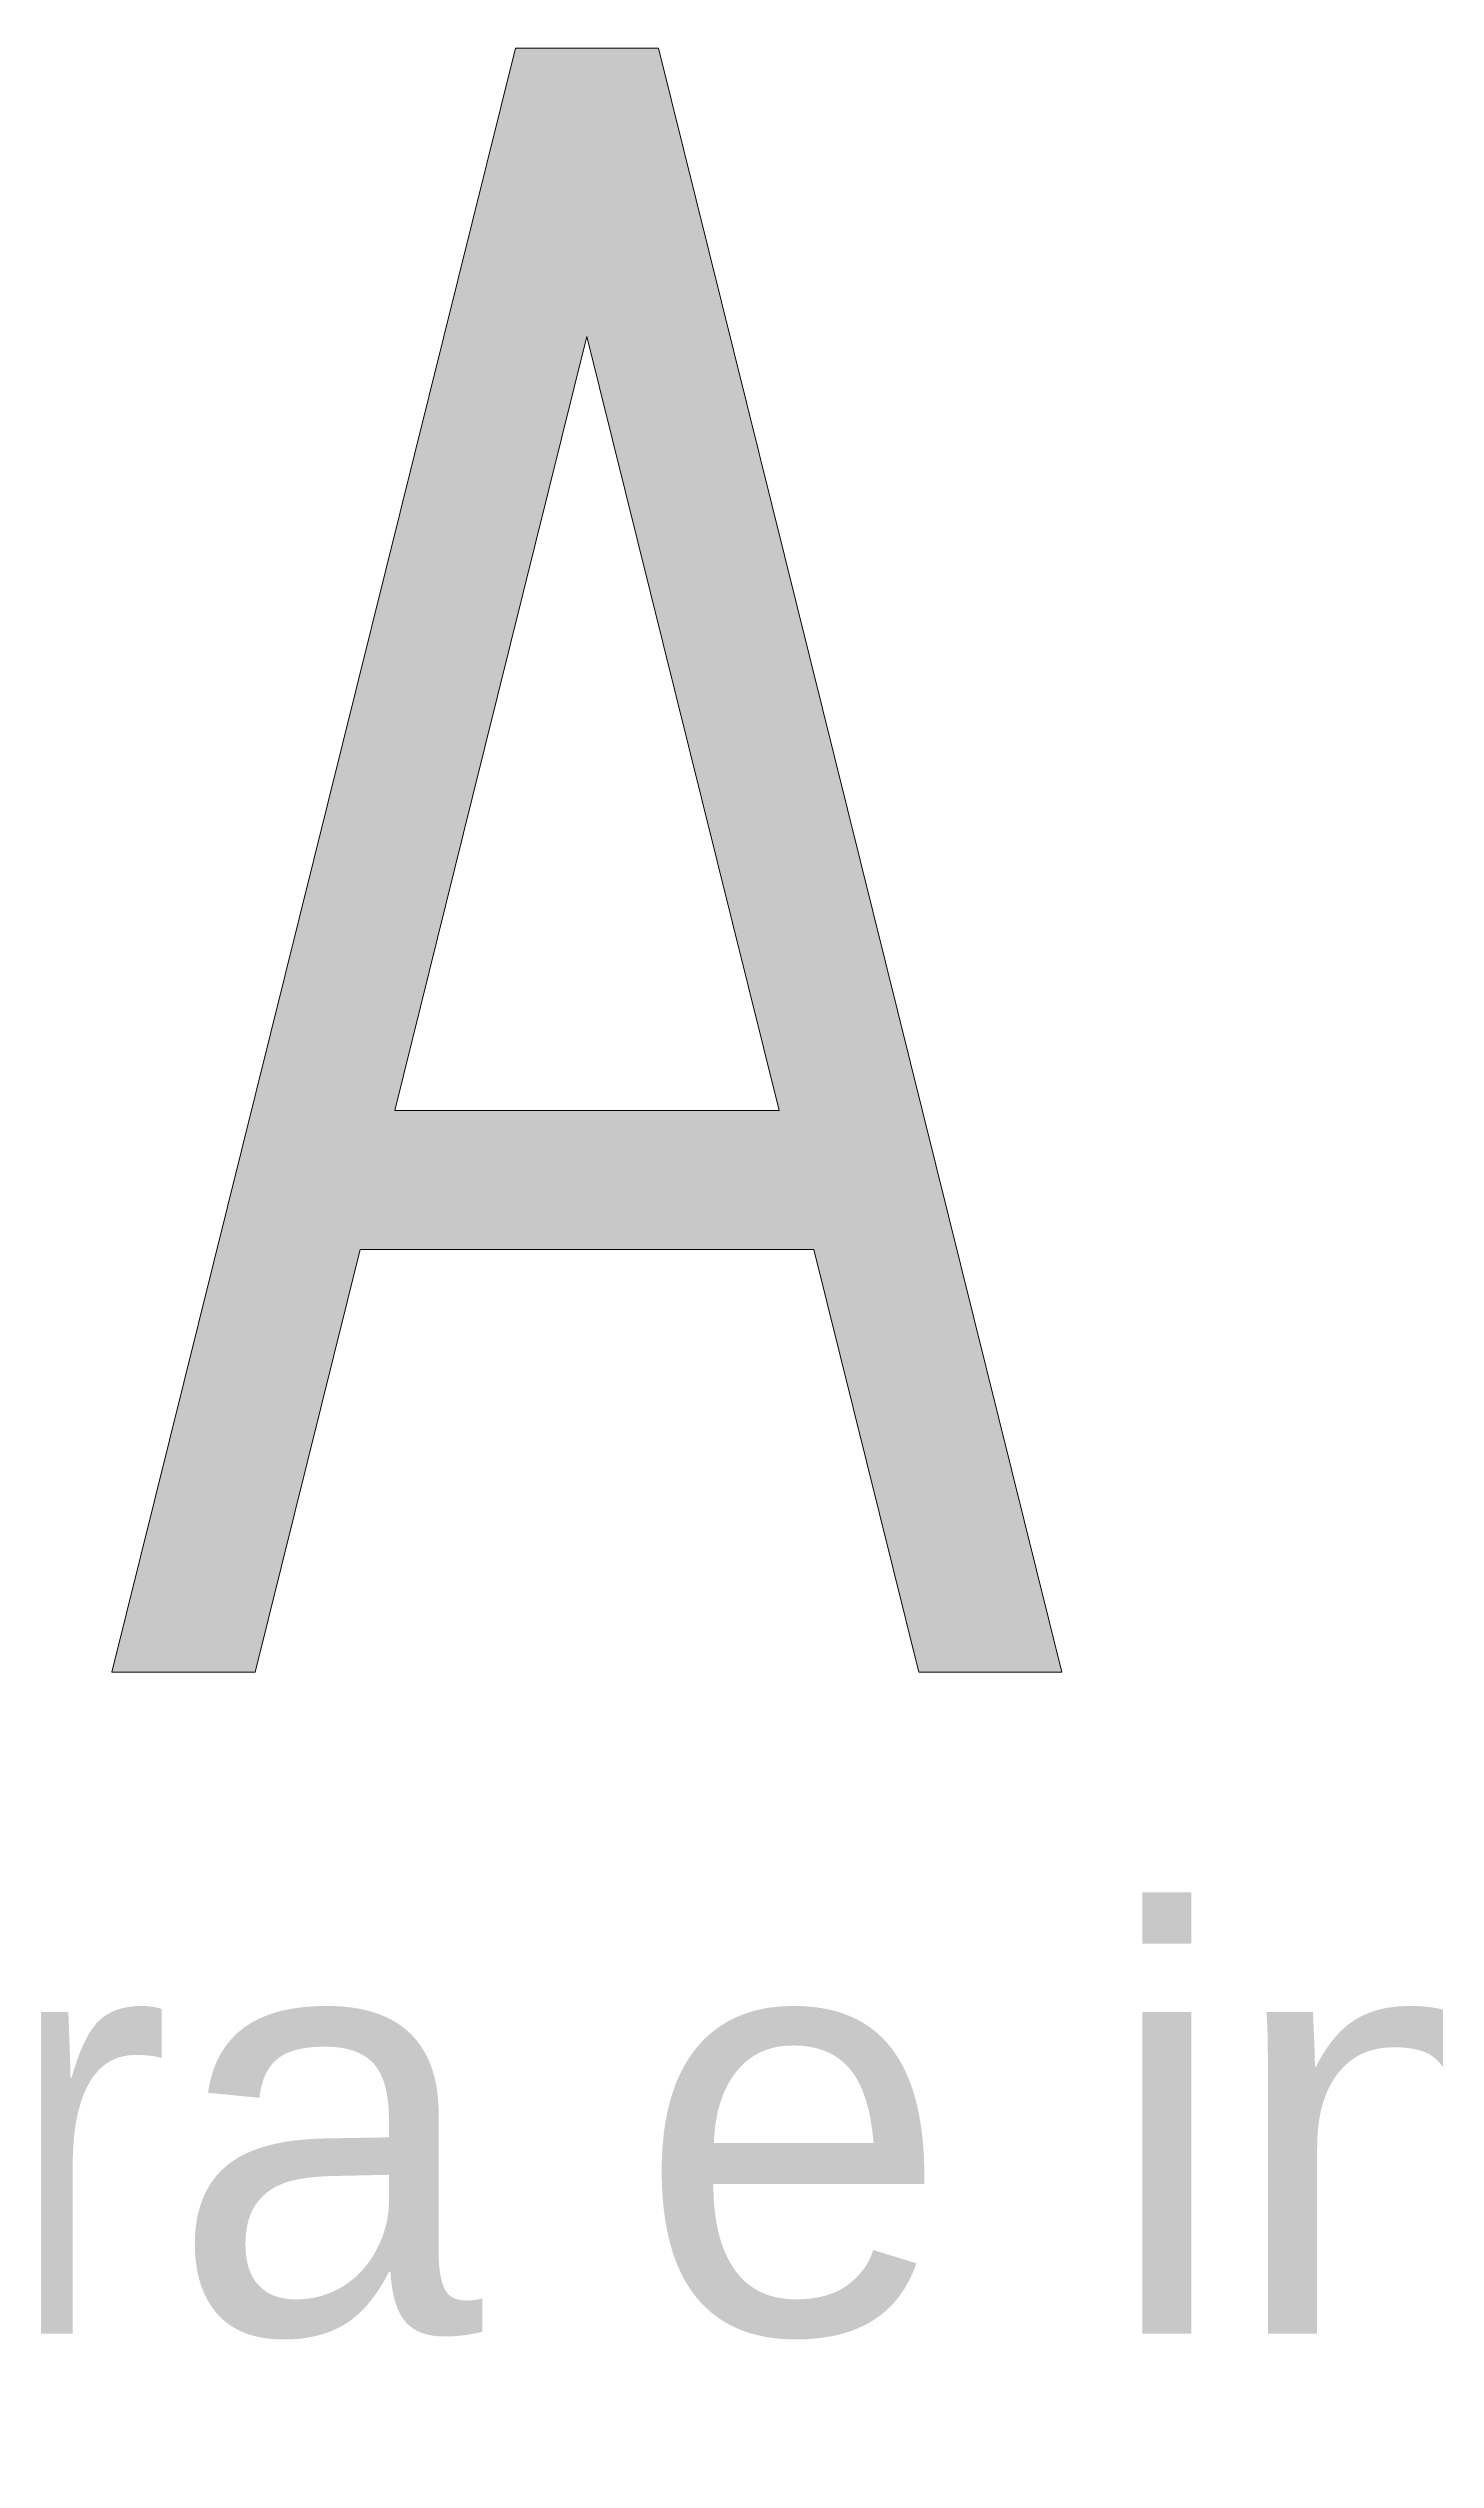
# Model space of a CAD drawing. Extents: x 198 to 882, y -171 to -47.
# Drawn here: x 521 to 591.4, y -170.8 to -48.5 of the extents above; entities that cross this region are included whole.
import ezdxf

# ---------------------------------------------------------------- set-up
doc = ezdxf.new("R2010")
doc.units = 0
doc.header["$MEASUREMENT"] = 0
doc.layers.add('Camada 1', color=7, linetype='Continuous', lineweight=0)

# ---------------------------------------------------------------- blocks, each defined once
blk = doc.blocks.new('Block_0')
at = {"layer": 'Camada 1', "true_color": 0x151515, "transparency": 33554687}
h = blk.add_hatch(color=250, dxfattribs=at)
h.dxf.hatch_style = 2
edge = h.paths.add_edge_path()
edge.add_spline(control_points=[(538.56, -102.35), (538.56, -102.35), (542.49, -86.51), (542.49, -86.51), (542.49, -86.51), (542.49, -86.51), (542.49, -86.51), (542.49, -86.51), (548.31, -63.1), (548.31, -63.1), (548.31, -63.1), (554.13, -86.51), (554.13, -86.51), (554.13, -86.51), (558.07, -102.35), (558.07, -102.35), (558.07, -102.35), (538.56, -102.35), (538.56, -102.35)], knot_values=[0, 0, 0, 0, 1, 1, 1, 2, 2, 2, 3, 3, 3, 4, 4, 4, 5, 5, 5, 6, 6, 6, 6], degree=3, periodic=0)
edge = h.paths.add_edge_path()
edge.add_spline(control_points=[(565.15, -130.84), (565.15, -130.84), (572.41, -130.84), (572.41, -130.84), (572.41, -130.84), (551.94, -48.48), (551.94, -48.48), (551.94, -48.48), (544.68, -48.48), (544.68, -48.48), (544.68, -48.48), (524.21, -130.84), (524.21, -130.84), (524.21, -130.84), (531.48, -130.84), (531.48, -130.84), (531.48, -130.84), (536.81, -109.4), (536.81, -109.4), (536.81, -109.4), (559.82, -109.4), (559.82, -109.4), (559.82, -109.4), (565.15, -130.84), (565.15, -130.84)], knot_values=[0, 0, 0, 0, 1, 1, 1, 2, 2, 2, 3, 3, 3, 4, 4, 4, 5, 5, 5, 6, 6, 6, 7, 7, 7, 8, 8, 8, 8], degree=3, periodic=0)
at = {"layer": 'Camada 1'}
for points, knots in [([(565.15, -130.84), (565.15, -130.84), (572.41, -130.84), (572.41, -130.84), (572.41, -130.84), (551.94, -48.48), (551.94, -48.48), (551.94, -48.48), (544.68, -48.48), (544.68, -48.48), (544.68, -48.48), (524.21, -130.84), (524.21, -130.84), (524.21, -130.84), (531.48, -130.84), (531.48, -130.84), (531.48, -130.84), (536.81, -109.4), (536.81, -109.4), (536.81, -109.4), (559.82, -109.4), (559.82, -109.4), (559.82, -109.4), (565.15, -130.84), (565.15, -130.84)], [0, 0, 0, 0, 1, 1, 1, 2, 2, 2, 3, 3, 3, 4, 4, 4, 5, 5, 5, 6, 6, 6, 7, 7, 7, 8, 8, 8, 8]), ([(538.56, -102.35), (538.56, -102.35), (542.49, -86.51), (542.49, -86.51), (542.49, -86.51), (542.49, -86.51), (542.49, -86.51), (542.49, -86.51), (548.31, -63.1), (548.31, -63.1), (548.31, -63.1), (554.13, -86.51), (554.13, -86.51), (554.13, -86.51), (558.07, -102.35), (558.07, -102.35), (558.07, -102.35), (538.56, -102.35), (538.56, -102.35)], [0, 0, 0, 0, 1, 1, 1, 2, 2, 2, 3, 3, 3, 4, 4, 4, 5, 5, 5, 6, 6, 6, 6])]:
    blk.add_open_spline(points, degree=3, knots=knots, dxfattribs=at)
at = {"layer": 'Camada 1', "insert": (407.22, -170.78), "char_height": 0.2, "attachment_point": 7}
blk.add_mtext('\\C250;\\c2105123;\\FManrope Regular|b0|i0|c1;\\H21.240000;\\W1.000000;arquitetura e interiores', dxfattribs=at)

msp = doc.modelspace()

# ---------------------------------------------------------------- block references
at = {"layer": 'Camada 1'}
msp.add_blockref('Block_0', (0, 0), dxfattribs=at)

doc.saveas('drawing.dxf')
